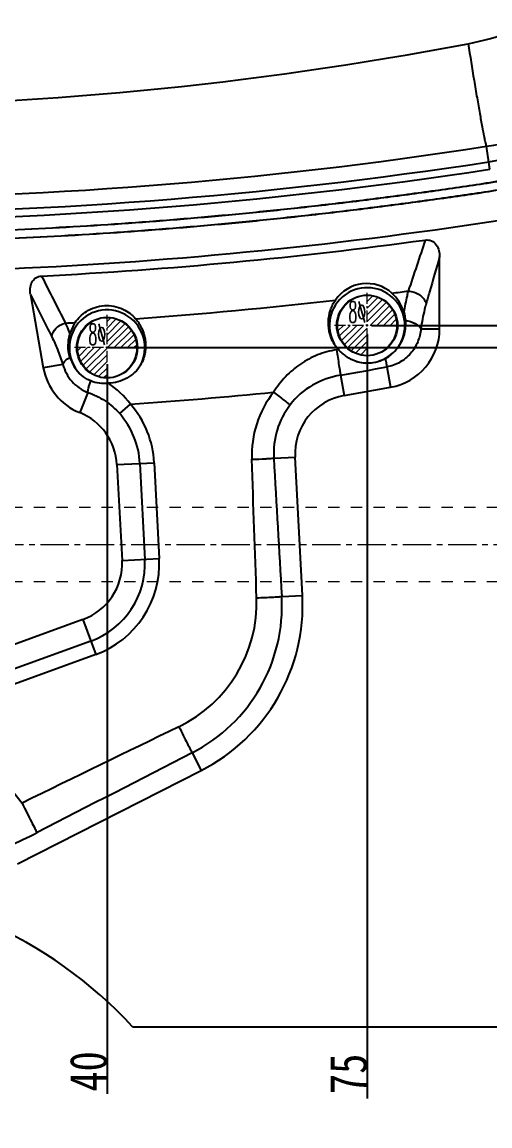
# Model space of a CAD drawing. Header units: millimetres. Extents: x 1937 to 4271, y -9032 to 1737.
# Drawn here: x 2744.6 to 2807.6, y -2644.9 to -2496.1 of the extents above; entities that cross this region are included whole.
import ezdxf
from ezdxf.enums import TextEntityAlignment as Align

# ---------------------------------------------------------------- set-up
doc = ezdxf.new("R2010")
doc.units = ezdxf.units.MM
doc.header["$LTSCALE"] = 16.335
doc.header["$PDMODE"] = 3
doc.header["$PDSIZE"] = 0.3125
doc.linetypes.add('CENTER', pattern=[0.6, 0.375, -0.075, 0.075, -0.075])
doc.linetypes.add('HIDDEN', pattern=[0.2, 0.1, -0.1])
doc.layers.get('0').update_dxf_attribs({"linetype": 'CONTINUOUS'})
doc.layers.get('Defpoints').update_dxf_attribs({"linetype": 'CONTINUOUS'})
doc.layers.add('cool', color=153, linetype='HIDDEN', lineweight=9)
doc.layers.add('epin', color=13, linetype='CONTINUOUS', lineweight=9)
doc.layers.add('dim', color=3, linetype='CONTINUOUS')
doc.styles.get("Standard").update_dxf_attribs({"font": 'txt', "width": 0.8})
doc.styles.add('TXT05', font='txt.shx', dxfattribs={"width": 0.5, "bigfont": 'gbcbig.shx'})
doc.dimstyles.new('副本 ISO-25-1', dxfattribs={"dimtxt": 10, "dimasz": 10, "dimexe": 0, "dimexo": 0, "dimgap": 0, "dimtad": 1, "dimtxsty": 'Standard', "dimcen": 0, "dimclrd": 6, "dimclre": 6, "dimclrt": 4, "dimazin": 0, "dimtfac": 1, "dimtofl": 0, "dimtmove": 0, "dimatfit": 3, "dimfxl": 0, "dimarcsym": 0})

# ---------------------------------------------------------------- blocks, each defined once
blk = doc.blocks.new('7')
at = {"layer": 'cool', "ltscale": 0.932966}
for p, q in [((72.6, -1087.21), (493.94, -1087.21)), ((72.6, -1097.21), (493.94, -1097.21))]:
    blk.add_line(p, q, dxfattribs=at)
at = {"layer": 'cool', "color": 1, "linetype": 'CENTER', "ltscale": 0.621977}
blk.add_line((58.27, -1092.21), (508.27, -1092.21), dxfattribs=at)
blk = doc.blocks.new('epin_ejp_8')
at = {"layer": 'epin'}
h = blk.add_hatch(dxfattribs=at)
h.set_pattern_fill('_ANSI31', color=123, scale=0.2, angle=90, style=0)
h.set_pattern_definition([(135, (-263.1036, 1313.3417), (-0.4490128, -0.4490128), [])])
h.paths.add_polyline_path([(0, 4, 0.414214), (-4, 0), (0, 0)])
h.paths.add_polyline_path([(4, 0), (0, 0), (0, -4, 0.414214)])
at = {"layer": 'epin', "color": 1, "linetype": 'CENTER', "ltscale": 0.248791}
for p, q in [((0, -4.4), (0, 4.4)), ((-4.4, 0), (4.4, 0))]:
    blk.add_line(p, q, dxfattribs=at)
at = {"layer": 'epin'}
blk.add_circle((0, 0), 4, dxfattribs=at)
at = {"layer": 'epin', "color": 6, "style": 'TXT05', "width": 0.5}
blk.add_text('%%c8', height=2.8, dxfattribs=at).set_placement((1.33, 1.8), align=Align.MIDDLE)
blk = doc.blocks.new('11')
at = {"layer": 'epin', "xscale": -1}
for p in [(2791.05, -1062.71), (2756.05, -1065.71)]:
    blk.add_blockref('epin_ejp_8', p, dxfattribs=at)
blk = doc.blocks.new('*D101')
at = {"layer": 'Defpoints', "color": 0}
for p in [(2716.05, -2416.5), (2863.05, -2504.5), (2945.69, -2504.5)]:
    blk.add_point(p, dxfattribs=at)
at = {"layer": 'dim', "color": 6, "lineweight": -2}
blk.add_line((2863.05, -2504.5), (2952.36, -2504.5), dxfattribs=at)
at = {"layer": 'dim', "color": 4, "insert": (2949.03, -2502), "char_height": 5, "attachment_point": 5}
blk.add_mtext('88', dxfattribs=at)
blk = doc.blocks.new('*D102')
at = {"layer": 'Defpoints', "color": 0}
for p in [(2716.05, -2416.5), (2834.05, -2526.5), (2945.69, -2526.5)]:
    blk.add_point(p, dxfattribs=at)
at = {"layer": 'dim', "color": 6, "lineweight": -2}
blk.add_line((2834.05, -2526.5), (2953.03, -2526.5), dxfattribs=at)
at = {"layer": 'dim', "color": 4, "insert": (2949.36, -2524), "char_height": 5, "attachment_point": 5}
blk.add_mtext('110', dxfattribs=at)
blk = doc.blocks.new('*D103')
at = {"layer": 'Defpoints', "color": 0}
for p in [(2716.05, -2416.5), (2756.05, -2540), (2945.69, -2545.59)]:
    blk.add_point(p, dxfattribs=at)
at = {"layer": 'dim', "color": 6, "lineweight": -2}
for p, q in [((2756.05, -2540), (2937.69, -2540)), ((2937.69, -2540), (2941.69, -2545.59)), ((2941.69, -2545.59), (2961.03, -2545.59))]:
    blk.add_line(p, q, dxfattribs=at)
at = {"layer": 'dim', "color": 4, "insert": (2953.36, -2542.67), "char_height": 5, "attachment_point": 5}
blk.add_mtext('123,5', dxfattribs=at)
blk = doc.blocks.new('*D104')
at = {"layer": 'Defpoints', "color": 0}
for p in [(2716.05, -2416.5), (2791.62, -2537), (2945.69, -2537)]:
    blk.add_point(p, dxfattribs=at)
at = {"layer": 'dim', "color": 6, "lineweight": -2}
blk.add_line((2791.62, -2537), (2960.36, -2537), dxfattribs=at)
at = {"layer": 'dim', "color": 4, "insert": (2953.03, -2534.09), "char_height": 5, "attachment_point": 5}
blk.add_mtext('120,5', dxfattribs=at)
blk = doc.blocks.new('*D105')
at = {"layer": 'Defpoints', "color": 0}
for p in [(2716.05, -2416.5), (2911.87, -2566.5), (2945.69, -2566.5)]:
    blk.add_point(p, dxfattribs=at)
at = {"layer": 'dim', "color": 6, "lineweight": -2}
blk.add_line((2911.87, -2566.5), (2954.36, -2566.5), dxfattribs=at)
at = {"layer": 'dim', "color": 4, "insert": (2950.03, -2564), "char_height": 5, "attachment_point": 5}
blk.add_mtext('150', dxfattribs=at)
blk = doc.blocks.new('*D106')
at = {"layer": 'Defpoints', "color": 0}
for p in [(2716.05, -2416.5), (2899.85, -2606.5, 0), (2945.69, -2606.5)]:
    blk.add_point(p, dxfattribs=at)
at = {"layer": 'dim', "color": 6, "lineweight": -2}
blk.add_line((2899.85, -2606.5), (2954.36, -2606.5), dxfattribs=at)
at = {"layer": 'dim', "color": 4, "insert": (2950.03, -2604), "char_height": 5, "attachment_point": 5}
blk.add_mtext('190', dxfattribs=at)
blk = doc.blocks.new('*D108')
at = {"layer": 'Defpoints', "color": 0}
for p in [(2716.05, -2416.5), (2756.05, -2542.21), (2756.05, -2634.51)]:
    blk.add_point(p, dxfattribs=at)
at = {"layer": 'dim', "color": 6, "lineweight": -2}
blk.add_line((2756.05, -2542.21), (2756.05, -2640.51), dxfattribs=at)
at = {"layer": 'dim', "color": 4, "insert": (2753.55, -2637.51), "char_height": 5, "attachment_point": 5, "rotation": 90}
blk.add_mtext('40', dxfattribs=at)
blk = doc.blocks.new('*D109')
at = {"layer": 'Defpoints', "color": 0}
for p in [(2716.05, -2416.5), (2791.05, -2538.2), (2791.05, -2634.51)]:
    blk.add_point(p, dxfattribs=at)
at = {"layer": 'dim', "color": 6, "lineweight": -2}
blk.add_line((2791.05, -2538.2), (2791.05, -2641.17), dxfattribs=at)
at = {"layer": 'dim', "color": 4, "insert": (2788.55, -2637.84), "char_height": 5, "attachment_point": 5, "rotation": 90}
blk.add_mtext('75', dxfattribs=at)
blk = doc.blocks.new('*D110')
at = {"layer": 'Defpoints', "color": 0}
for p in [(2716.05, -2416.5), (2834.05, -2527.16), (2834.05, -2634.51)]:
    blk.add_point(p, dxfattribs=at)
at = {"layer": 'dim', "color": 6, "lineweight": -2}
blk.add_line((2834.05, -2527.16), (2834.05, -2642.51), dxfattribs=at)
at = {"layer": 'dim', "color": 4, "insert": (2831.55, -2638.51), "char_height": 5, "attachment_point": 5, "rotation": 90}
blk.add_mtext('118', dxfattribs=at)
blk = doc.blocks.new('*D111')
at = {"layer": 'Defpoints', "color": 0}
for p in [(2716.05, -2416.5), (2863.05, -2504.68), (2863.05, -2634.51)]:
    blk.add_point(p, dxfattribs=at)
at = {"layer": 'dim', "color": 6, "lineweight": -2}
blk.add_line((2863.05, -2504.68), (2863.05, -2643.84), dxfattribs=at)
at = {"layer": 'dim', "color": 4, "insert": (2860.55, -2639.17), "char_height": 5, "attachment_point": 5, "rotation": 90}
blk.add_mtext('147', dxfattribs=at)
blk = doc.blocks.new('*D112')
at = {"layer": 'Defpoints', "color": 0}
for p in [(2716.05, -2416.5), (2886.05, -2442.9), (2889, -2634.51)]:
    blk.add_point(p, dxfattribs=at)
at = {"layer": 'dim', "color": 6, "lineweight": -2}
for p, q in [((2886.05, -2442.9), (2886.05, -2626.51)), ((2886.05, -2626.51), (2889, -2630.51)), ((2889, -2630.51), (2889, -2643.17))]:
    blk.add_line(p, q, dxfattribs=at)
at = {"layer": 'dim', "color": 4, "insert": (2886.5, -2638.84), "char_height": 5, "attachment_point": 5, "rotation": 90}
blk.add_mtext('170', dxfattribs=at)
blk = doc.blocks.new('*D113')
at = {"layer": 'Defpoints', "color": 0}
for p in [(2716.05, -2416.5), (2881.05, -2476.9), (2881.05, -2634.51)]:
    blk.add_point(p, dxfattribs=at)
at = {"layer": 'dim', "color": 6, "lineweight": -2}
blk.add_line((2881.05, -2476.9), (2881.05, -2643.84), dxfattribs=at)
at = {"layer": 'dim', "color": 4, "insert": (2878.55, -2639.17), "char_height": 5, "attachment_point": 5, "rotation": 90}
blk.add_mtext('165', dxfattribs=at)
blk = doc.blocks.new('*D114')
at = {"layer": 'Defpoints', "color": 0}
for p in [(2716.05, -2416.5), (2891.05, -2606.5), (2897.4, -2634.51)]:
    blk.add_point(p, dxfattribs=at)
at = {"layer": 'dim', "color": 6, "lineweight": -2}
for p, q in [((2891.05, -2606.5), (2891.05, -2626.51)), ((2891.05, -2626.51), (2897.4, -2630.51)), ((2897.4, -2630.51), (2897.4, -2643.84))]:
    blk.add_line(p, q, dxfattribs=at)
at = {"layer": 'dim', "color": 4, "insert": (2894.9, -2639.17), "char_height": 5, "attachment_point": 5, "rotation": 90}
blk.add_mtext('175', dxfattribs=at)

msp = doc.modelspace()

# ---------------------------------------------------------------- linework, layer by layer
at = {"color": 7, "linetype": 'Continuous'}
for p, q in [((2807.562, -2515.96), (2807.088, -2512.877)), ((2800.802, -2537.465), (2800.802, -2527.752)), ((2745.721, -2532.856), (2747.461, -2542.721)), ((2798.269, -2537.465), (2800.802, -2537.465)), ((2787.168, -2540.254), (2786.921, -2540.293)), ((2750.092, -2542.257), (2747.461, -2542.721)), ((2793.707, -2542.599), (2794.191, -2545.344)), ((2787.471, -2543.71), (2787.953, -2546.444)), ((2787.953, -2546.444), (2794.191, -2545.344)), ((2753.457, -2546.027), (2752.362, -2548.757)), ((2757.739, -2548.896), (2759.195, -2547.626)), ((2778.484, -2554.891), (2781.353, -2554.741)), ((2782.33, -2573.378), (2781.353, -2554.741)), ((2757.374, -2555.764), (2762.385, -2555.501)), ((2757.374, -2555.764), (2758.051, -2568.692)), ((2760.456, -2555.603), (2761.133, -2568.53)), ((2762.385, -2555.501), (2763.062, -2568.429)), ((2758.051, -2568.692), (2763.062, -2568.429)), ((2779.546, -2573.524), (2782.33, -2573.378)), ((2752.798, -2576.628), (2728.123, -2585.609)), ((2752.798, -2576.628), (2754.515, -2581.343)), ((2753.854, -2579.528), (2733.899, -2586.791)), ((2754.515, -2581.343), (2734.56, -2588.606)), ((2734.56, -2588.606), (2744.606, -2601.364)), ((2767.499, -2594.578), (2768.714, -2596.962)), ((2744.005, -2609.551), (2768.714, -2596.962)), ((2759.484, -2631.503), (2890.045, -2631.503))]:
    msp.add_line(p, q, dxfattribs=at)
for centre in [(2791.045, -2537.003), (2756.045, -2540.003)]:
    msp.add_circle(centre, 4.084, dxfattribs=at)
for centre, radius, start, end in [((2797.098, -2447.965), 67.794, 278.74901, 351.02639), ((2715.807, -2035.667), 471.822, 270.02894, 280.85155), ((2796.964, -2447.903), 65.758, 278.85634, 306.84796), ((2715.926, -1928.123), 591.817, 270.011514, 278.86095), ((2716.045, -1921.294), 601.667, 261.250998, 278.749009), ((2716.045, -1921.294), 600.665, 261.250998, 278.749009), ((2716.042, -1921.266), 608.688, 272.319265, 278.74886), ((2716.045, -1921.294), 609.859, 272.930349, 277.804252), ((2791.045, -2537.003), 5.08, 323.10497, 214.97053), ((2790.975, -2536.43), 5.068, 48.01449, 145.87602), ((2716.045, -1921.294), 616.366, 277.30021, 277.506993), ((2716.045, -1921.294), 616.366, 274.077206, 276.58984), ((2790.669, -2536.778), 5.531, 16.32036, 48.06377), ((2756.045, -2540.003), 5.08, 332.29035, 223.3409), ((2716.045, -1921.294), 616.366, 273.197604, 273.320923), ((2756.411, -2539.702), 5.585, 146.56409, 164.37564), ((2792.802, -2537.465), 8, 280, 0), ((2789.863, -2537.698), 3.714, 216.63632, 223.47743), ((2756.173, -2539.725), 5.365, 197.32405, 224.56409), ((2791.045, -2537.003), 5.08, 253.20223, 312.46424), ((2790.828, -2536.807), 5.371, 299.81911, 322.81538), ((2755.339, -2541.332), 8, 190, 248.1505), ((2493.418, -874.397), 1695.014, 279.990286, 280.204411), ((2749.069, -2555.316), 12.716, 37.21631, 55.76807), ((2716.045, -1921.294), 627.816, 273.941059, 275.705081), ((2789.342, -2554.322), 8, 100, 183), ((2749.385, -2556.183), 8, 3, 68.1505), ((2749.385, -2556.183), 11.086, 3, 41.09611), ((2749.385, -2556.183), 13.018, 3, 41.09611), ((2789.353, -2554.271), 10.886, 142.85715, 183.26947), ((-3623.422, -2786.474), 6403.122, 1.904265, 2.0712846), ((2750.062, -2569.111), 8, 290, 3), ((2750.062, -2569.111), 11.086, 290, 3), ((2750.062, -2569.111), 13.018, 290, 3), ((2757.568, -2574.346), 18.607, 295.96571, 1.98738), ((2757.313, -2574.776), 22.269, 297.22037, 3.2224), ((2757.364, -2574.686), 25, 297, 3), ((5219.035, -7650.647), 5622.993, 115.868143, 116.107415), ((2711.647, -2537.335), 76.469, 294.03591, 297.22361), ((2716.045, -2671.503), 59.05, 42.64018, 137.35982)]:
    msp.add_arc(centre, radius, start, end, dxfattribs=at)
for points, knots in [([(2716.045, -2524.727), (2721.021, -2524.727), (2730.972, -2524.604), (2745.89, -2524.051), (2758.306, -2523.282), (2768.226, -2522.482), (2775.657, -2521.791), (2783.079, -2521.007), (2790.492, -2520.137), (2796.658, -2519.319), (2801.587, -2518.644), (2805.282, -2518.116), (2808.967, -2517.526), (2812.634, -2516.823), (2816.258, -2515.919), (2821.008, -2514.431), (2826.796, -2512.12), (2833.404, -2508.623), (2839.608, -2504.45), (2847.236, -2498.052), (2853.806, -2490.471), (2859.053, -2482.01), (2861.763, -2476.398), (2863.561, -2471.756), (2864.728, -2468.209), (2865.712, -2464.607), (2866.474, -2460.951), (2867.069, -2457.266), (2867.615, -2453.574), (2868.123, -2449.877), (2868.751, -2444.941), (2869.443, -2438.76), (2870.122, -2431.327), (2870.651, -2423.882), (2871.155, -2413.943), (2871.306, -2406.479), (2871.306, -2401.503)], [0, 0, 0, 0, 0.0625059, 0.1250117, 0.1875174, 0.2187708, 0.2500242, 0.2812776, 0.3125309, 0.3437844, 0.3594105, 0.3750368, 0.3906679, 0.4062973, 0.4219239, 0.4375573, 0.4688081, 0.5000577, 0.5313058, 0.5625535, 0.6249601, 0.6562073, 0.6874548, 0.7030834, 0.7187152, 0.7343461, 0.7499705, 0.7656013, 0.7812303, 0.7968557, 0.8124822, 0.8437359, 0.8749892, 0.9062426, 0.937496, 1, 1, 1, 1]), ([(2872.512, -2401.503), (2872.512, -2406.518), (2872.359, -2414.042), (2871.849, -2424.059), (2871.313, -2431.563), (2870.625, -2439.055), (2869.925, -2445.285), (2869.289, -2450.26), (2868.774, -2453.986), (2868.222, -2457.707), (2867.616, -2461.42), (2866.832, -2465.101), (2865.83, -2468.729), (2864.647, -2472.302), (2862.826, -2476.977), (2860.088, -2482.63), (2854.798, -2491.157), (2848.187, -2498.806), (2840.515, -2505.275), (2834.278, -2509.505), (2827.634, -2513.059), (2821.814, -2515.423), (2817.035, -2516.95), (2812.174, -2518.197), (2807.228, -2519.06), (2802.263, -2519.766), (2798.536, -2520.276), (2794.809, -2520.783), (2789.835, -2521.426), (2783.609, -2522.161), (2776.129, -2522.957), (2768.639, -2523.657), (2758.641, -2524.468), (2746.127, -2525.247), (2731.091, -2525.809), (2721.06, -2525.933), (2716.045, -2525.933)], [0, 0, 0, 0, 0.062504, 0.0937575, 0.125011, 0.1562643, 0.1875181, 0.2031446, 0.2187701, 0.2343995, 0.2500296, 0.2656543, 0.2812857, 0.2969168, 0.3125453, 0.3437931, 0.3750404, 0.4374489, 0.4686969, 0.4999453, 0.531195, 0.5624462, 0.5780788, 0.5937063, 0.6249615, 0.6405881, 0.656215, 0.6718417, 0.6874683, 0.7187219, 0.7499753, 0.7812287, 0.8124822, 0.874988, 0.9374939, 1, 1, 1, 1]), ([(2716.045, -2525.87), (2721.058, -2525.87), (2731.085, -2525.745), (2746.115, -2525.184), (2758.624, -2524.405), (2768.618, -2523.596), (2776.105, -2522.895), (2783.583, -2522.102), (2789.805, -2521.362), (2794.778, -2520.728), (2798.504, -2520.225), (2802.226, -2519.691), (2805.948, -2519.163), (2809.665, -2518.589), (2813.351, -2517.835), (2816.992, -2516.89), (2821.772, -2515.372), (2827.589, -2513.01), (2834.231, -2509.46), (2840.466, -2505.233), (2848.136, -2498.767), (2854.745, -2491.122), (2860.034, -2482.599), (2862.769, -2476.947), (2864.59, -2472.274), (2865.776, -2468.704), (2866.769, -2465.075), (2867.547, -2461.394), (2868.179, -2457.687), (2868.721, -2453.966), (2869.221, -2450.24), (2869.862, -2445.268), (2870.566, -2439.041), (2871.249, -2431.552), (2871.786, -2424.051), (2872.296, -2414.037), (2872.449, -2406.516), (2872.449, -2401.503)], [0, 0, 0, 0, 0.0625068, 0.1250131, 0.1875193, 0.2187728, 0.2500264, 0.2812798, 0.3125333, 0.3281603, 0.3437867, 0.359413, 0.3750413, 0.3906677, 0.4062961, 0.4219254, 0.4375548, 0.4688028, 0.5000507, 0.5312986, 0.5625466, 0.6249565, 0.6562044, 0.6874521, 0.7030811, 0.7187123, 0.7343405, 0.7499683, 0.7655988, 0.7812256, 0.7968526, 0.8124795, 0.8437327, 0.8749867, 0.9062404, 0.9374944, 1, 1, 1, 1]), ([(2871.369, -2401.503), (2871.369, -2406.481), (2871.218, -2413.948), (2870.714, -2423.891), (2870.185, -2431.34), (2869.503, -2438.775), (2868.817, -2444.96), (2868.18, -2449.897), (2867.668, -2453.595), (2867.147, -2457.292), (2866.545, -2460.978), (2865.761, -2464.631), (2864.461, -2469.438), (2862.359, -2475.307), (2859.107, -2482.044), (2853.857, -2490.508), (2847.284, -2498.093), (2839.653, -2504.494), (2833.448, -2508.671), (2826.838, -2512.169), (2821.05, -2514.486), (2816.295, -2515.965), (2812.675, -2516.885), (2809.008, -2517.598), (2805.316, -2518.155), (2801.622, -2518.695), (2796.693, -2519.386), (2790.523, -2520.193), (2783.108, -2521.068), (2775.682, -2521.852), (2768.247, -2522.544), (2758.324, -2523.344), (2745.902, -2524.113), (2730.978, -2524.667), (2721.023, -2524.791), (2716.045, -2524.791)], [0, 0, 0, 0, 0.0625045, 0.0937584, 0.1250123, 0.1562662, 0.1875204, 0.2031461, 0.2187737, 0.2344049, 0.2500315, 0.2656598, 0.2812922, 0.3125429, 0.3437921, 0.3750412, 0.4374509, 0.4686993, 0.4999475, 0.5311956, 0.5624435, 0.5780723, 0.5937023, 0.6093284, 0.6249572, 0.6405846, 0.656211, 0.687465, 0.7187188, 0.7499727, 0.7812265, 0.8124803, 0.8749868, 0.9374934, 1, 1, 1, 1]), ([(2804.634, -2499.053), (2808.691, -2498.278), (2816.715, -2495.425), (2823.608, -2490.478), (2826.739, -2487.606)], [0, 0, 0, 0, 0.4928965, 1, 1, 1, 1]), ([(2804.634, -2499.052), (2804.895, -2500.701), (2805.288, -2503.135), (2805.815, -2506.273), (2806.175, -2508.354), (2806.49, -2510.099), (2806.72, -2511.303), (2806.874, -2512.044), (2806.959, -2512.425), (2807.026, -2512.689), (2807.067, -2512.827), (2807.088, -2512.876)], [0, 0, 0, 0, 0.3565996, 0.5265563, 0.679775, 0.807802, 0.9052792, 0.9416533, 0.969377, 0.9886647, 1, 1, 1, 1]), ([(2798.858, -2525.505), (2798.478, -2526.65), (2797.727, -2528.944), (2796.957, -2531.233), (2796.572, -2532.377)], [0, 0, 0, 0, 0.4998877, 1, 1, 1, 1]), ([(2798.857, -2525.505), (2799.135, -2525.467), (2799.729, -2525.536), (2800.393, -2526.118), (2800.738, -2526.905), (2800.803, -2527.471), (2800.802, -2527.752)], [0, 0, 0, 0, 0.2496446, 0.4994878, 0.7497361, 1, 1, 1, 1]), ([(2800.802, -2527.752), (2800.346, -2529.334), (2799.733, -2531.444), (2799.128, -2533.555), (2798.976, -2534.084)], [0, 0, 0, 0, 0.7495263, 1, 1, 1, 1]), ([(2745.721, -2532.856), (2745.673, -2532.585), (2745.644, -2532.029), (2745.853, -2531.214), (2746.395, -2530.549), (2746.949, -2530.37), (2747.222, -2530.356)], [0, 0, 0, 0, 0.2506839, 0.5010672, 0.7507155, 1, 1, 1, 1]), ([(2796.572, -2532.377), (2796.513, -2532.593), (2796.277, -2533.533), (2796.097, -2534.488), (2795.977, -2535.224)], [0, 0, 0, 0, 0.2309915, 1, 1, 1, 1]), ([(2796.572, -2532.377), (2796.85, -2532.397), (2797.402, -2532.517), (2798.324, -2532.981), (2798.867, -2533.62), (2798.976, -2534.084)], [0, 0, 0, 0, 0.270034, 0.5380709, 1, 1, 1, 1]), ([(2786.882, -2539.915), (2786.512, -2539.415), (2785.964, -2538.316), (2785.741, -2536.569), (2786.027, -2534.955), (2786.495, -2534.007), (2786.78, -2533.587)], [0, 0, 0, 0, 0.2778809, 0.5351217, 0.7734419, 1, 1, 1, 1]), ([(2751.75, -2536.625), (2752.14, -2536.035), (2753.281, -2534.902), (2755.665, -2534.12), (2758.13, -2534.588), (2759.407, -2535.565), (2759.869, -2536.1)], [0, 0, 0, 0, 0.2272286, 0.5000339, 0.7728038, 1, 1, 1, 1]), ([(2795.977, -2535.224), (2796.003, -2535.31), (2796.098, -2535.666), (2796.158, -2536.032), (2796.182, -2536.31)], [0, 0, 0, 0, 0.2433199, 1, 1, 1, 1]), ([(2798.976, -2534.084), (2798.903, -2534.336), (2798.609, -2535.45), (2798.398, -2536.585), (2798.269, -2537.465)], [0, 0, 0, 0, 0.2278125, 1, 1, 1, 1]), ([(2748.608, -2538.56), (2748.627, -2538.137), (2748.991, -2537.489), (2749.725, -2536.944), (2750.187, -2536.758), (2750.426, -2536.7)], [0, 0, 0, 0, 0.4635944, 0.7306615, 1, 1, 1, 1]), ([(2750.426, -2536.7), (2750.478, -2536.817), (2750.692, -2537.311), (2750.889, -2537.813), (2751.032, -2538.198)], [0, 0, 0, 0, 0.2376437, 1, 1, 1, 1]), ([(2759.869, -2536.1), (2760.195, -2536.476), (2760.765, -2537.349), (2761.248, -2538.902), (2761.25, -2540.66), (2760.847, -2541.822), (2760.542, -2542.366)], [0, 0, 0, 0, 0.2234968, 0.4616148, 0.7202621, 1, 1, 1, 1]), ([(2796.182, -2536.31), (2796.237, -2536.946), (2796.12, -2538.292), (2795.52, -2539.51), (2795.108, -2540.053)], [0, 0, 0, 0, 0.4833985, 1, 1, 1, 1]), ([(2796.182, -2536.31), (2796.645, -2536.394), (2797.295, -2536.598), (2797.977, -2537.054), (2798.206, -2537.327), (2798.269, -2537.465)], [0, 0, 0, 0, 0.5764125, 0.8132122, 1, 1, 1, 1]), ([(2751.051, -2541.323), (2750.889, -2540.805), (2750.735, -2539.743), (2750.895, -2538.689), (2751.032, -2538.198)], [0, 0, 0, 0, 0.5153158, 1, 1, 1, 1]), ([(2798.269, -2537.465), (2798.218, -2538.064), (2797.933, -2539.266), (2796.961, -2540.855), (2795.508, -2542.057), (2794.317, -2542.49), (2793.707, -2542.599)], [0, 0, 0, 0, 0.2450288, 0.494897, 0.7470712, 1, 1, 1, 1]), ([(2748.608, -2538.56), (2748.889, -2539.113), (2749.426, -2540.331), (2749.873, -2541.583), (2750.092, -2542.257)], [0, 0, 0, 0, 0.4666946, 1, 1, 1, 1]), ([(2750.092, -2542.257), (2750.144, -2542.072), (2750.44, -2541.695), (2750.82, -2541.445), (2751.051, -2541.323)], [0, 0, 0, 0, 0.4240589, 1, 1, 1, 1]), ([(2786.921, -2540.293), (2786.054, -2540.428), (2784.348, -2540.896), (2782.015, -2542.144), (2780.003, -2543.861), (2778.923, -2545.258), (2778.455, -2546.001)], [0, 0, 0, 0, 0.2504029, 0.4999387, 0.7494728, 1, 1, 1, 1]), ([(2786.921, -2540.293), (2787.028, -2540.995), (2787.18, -2541.974), (2787.367, -2543.112), (2787.44, -2543.549), (2787.471, -2543.71)], [0, 0, 0, 0, 0.6160856, 0.8581941, 1, 1, 1, 1]), ([(2789.577, -2541.867), (2789.116, -2541.718), (2788.463, -2541.36), (2787.695, -2540.763), (2787.335, -2540.431), (2787.168, -2540.254)], [0, 0, 0, 0, 0.4974346, 0.7504161, 1, 1, 1, 1]), ([(2750.092, -2542.257), (2750.315, -2543.084), (2751.149, -2544.679), (2752.637, -2545.717), (2753.457, -2546.027)], [0, 0, 0, 0, 0.4941052, 1, 1, 1, 1]), ([(2760.542, -2542.366), (2760.13, -2543.101), (2758.787, -2544.311), (2757.083, -2544.768), (2756.222, -2544.804)], [0, 0, 0, 0, 0.4945538, 1, 1, 1, 1]), ([(2793.498, -2541.467), (2792.913, -2541.803), (2791.591, -2542.235), (2790.214, -2542.072), (2789.577, -2541.867)], [0, 0, 0, 0, 0.5021259, 1, 1, 1, 1]), ([(2793.498, -2541.467), (2793.538, -2541.705), (2793.604, -2542.083), (2793.673, -2542.461), (2793.707, -2542.599)], [0, 0, 0, 0, 0.6289094, 1, 1, 1, 1]), ([(2753.838, -2544.483), (2753.699, -2544.423), (2753.16, -2544.163), (2752.664, -2543.808), (2752.351, -2543.49)], [0, 0, 0, 0, 0.2527799, 1, 1, 1, 1]), ([(2787.471, -2543.71), (2786.154, -2543.943), (2783.58, -2544.849), (2781.48, -2546.633), (2780.675, -2547.698)], [0, 0, 0, 0, 0.5005542, 1, 1, 1, 1]), ([(2753.457, -2546.027), (2753.452, -2545.951), (2753.479, -2545.753), (2753.554, -2545.409), (2753.677, -2544.97), (2753.78, -2544.652), (2753.838, -2544.483)], [0, 0, 0, 0, 0.1444787, 0.3711937, 0.6641484, 1, 1, 1, 1]), ([(2756.222, -2544.804), (2755.817, -2544.82), (2755.006, -2544.844), (2754.207, -2544.643), (2753.838, -2544.483)], [0, 0, 0, 0, 0.5016499, 1, 1, 1, 1]), ([(2753.457, -2546.027), (2754.269, -2546.319), (2755.839, -2547.093), (2757.168, -2548.241), (2757.739, -2548.896)], [0, 0, 0, 0, 0.4984988, 1, 1, 1, 1]), ([(2778.455, -2546.001), (2777.458, -2547.265), (2775.905, -2550.173), (2775.459, -2553.438), (2775.517, -2555.047)], [0, 0, 0, 0, 0.4999652, 1, 1, 1, 1]), ([(2778.455, -2546.001), (2778.916, -2546.364), (2779.548, -2546.858), (2780.291, -2547.42), (2780.568, -2547.625), (2780.675, -2547.698)], [0, 0, 0, 0, 0.6301986, 0.8607565, 1, 1, 1, 1]), ([(2775.517, -2555.047), (2776.141, -2555.024), (2776.993, -2554.989), (2777.982, -2554.932), (2778.347, -2554.907), (2778.484, -2554.891)], [0, 0, 0, 0, 0.6301944, 0.8607516, 1, 1, 1, 1]), ([(2776.165, -2573.701), (2776.54, -2573.688), (2777.251, -2573.662), (2778.222, -2573.618), (2778.974, -2573.573), (2779.39, -2573.543), (2779.546, -2573.524)], [0, 0, 0, 0, 0.3327498, 0.63018, 0.8607329, 1, 1, 1, 1]), ([(2765.714, -2591.075), (2765.905, -2591.467), (2766.269, -2592.209), (2766.774, -2593.218), (2767.176, -2593.994), (2767.405, -2594.422), (2767.499, -2594.578)], [0, 0, 0, 0, 0.3327486, 0.6301777, 0.86073, 1, 1, 1, 1]), ([(2744.606, -2601.364), (2744.824, -2601.808), (2745.239, -2602.646), (2745.813, -2603.788), (2746.268, -2604.669), (2746.524, -2605.154), (2746.629, -2605.333)], [0, 0, 0, 0, 0.3327602, 0.6302004, 0.8607574, 1, 1, 1, 1])]:
    msp.add_open_spline(points, degree=3, knots=knots, dxfattribs=at)
for points in [[(2747.222, -2530.356), (2748.29, -2532.471), (2749.357, -2534.586), (2750.426, -2536.7)], [(2745.721, -2532.856), (2746.683, -2534.757), (2747.646, -2536.659), (2748.608, -2538.56)], [(2778.484, -2554.891), (2778.836, -2561.102), (2779.191, -2567.313), (2779.546, -2573.524)], [(2767.499, -2594.578), (2760.544, -2598.166), (2753.588, -2601.753), (2746.629, -2605.333)]]:
    msp.add_open_spline(points, degree=3, dxfattribs=at)

# ---------------------------------------------------------------- block references
for name, p in [('11', (0, -1474.293)), ('7', (2432.778, -1474.293))]:
    msp.add_blockref(name, p)

# ---------------------------------------------------------------- dimensions: what is measured, and where the dimension line sits
at = {"layer": 'dim'}
for feature_location, offset, dtype, picture, middle in [((2863.045, -2504.503), (82.649, 0), 0, '*D101', (2949.027, -2502.003)), ((2834.045, -2526.503), (111.649, 0), 0, '*D102', (2949.361, -2524.003)), ((2756.045, -2540.003), (189.649, -5.587), 0, '*D103', (2953.361, -2542.674)), ((2791.624, -2537.003), (154.07, 0), 0, '*D104', (2953.027, -2534.087)), ((2911.87, -2566.503), (33.824, 0), 0, '*D105', (2950.027, -2564.003)), ((2899.845, -2606.503, 0), (45.849, 0), 0, '*D106', (2950.027, -2604.003)), ((2756.045, -2542.206), (0, -92.301), 1, '*D108', (2753.545, -2637.507)), ((2791.045, -2538.198), (0, -96.309), 1, '*D109', (2788.545, -2637.84)), ((2834.045, -2527.163), (0, -107.344), 1, '*D110', (2831.545, -2638.507)), ((2863.045, -2504.685), (0, -129.822), 1, '*D111', (2860.545, -2639.174)), ((2886.045, -2442.903), (2.953, -191.603), 1, '*D112', (2886.498, -2638.84)), ((2881.045, -2476.903), (0, -157.603), 1, '*D113', (2878.545, -2639.174)), ((2891.045, -2606.503), (6.36, -28.003), 1, '*D114', (2894.905, -2639.174))]:
    dim = msp.add_ordinate_dim(feature_location=feature_location, offset=offset, dtype=dtype, origin=(2716.045, -2416.503), dimstyle='副本 ISO-25-1', override={"dimtxt": 5, "dimasz": 2, "dimfxl": 1.25, "dimarcsym": 1}, dxfattribs=at)
    dim.commit()
    dim.dimension.update_dxf_attribs({"geometry": picture, "text_midpoint": middle})

doc.saveas('drawing.dxf')
